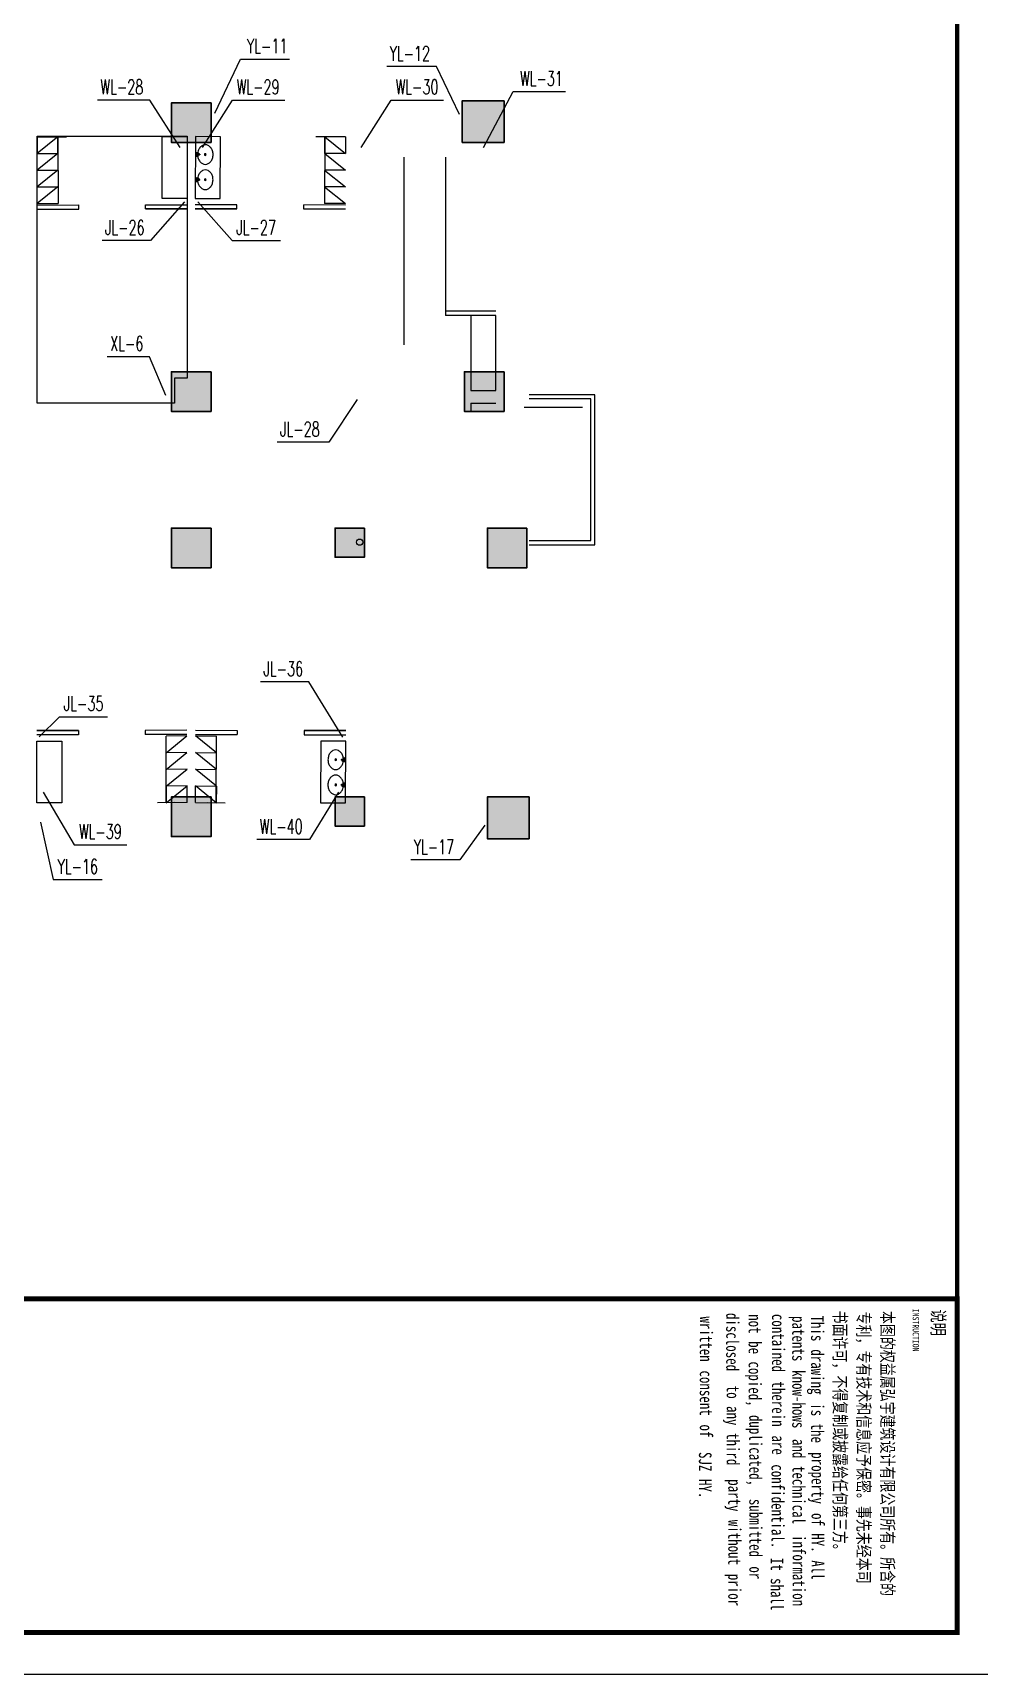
# Model space of a CAD drawing. Extents: x -46552 to 500351, y 55470 to 139570.
# Drawn here: x 212136 to 234831, y 55470 to 94840 of the extents above; entities that cross this region are included whole.
import ezdxf

# ---------------------------------------------------------------- set-up
doc = ezdxf.new("R2010")
doc.units = 0
doc.header["$LTSCALE"] = 1000
doc.header["$MEASUREMENT"] = 0
for name, color, linetype in [('DIM_污水', 3, 'Continuous'), ('DIM_消防', 3, 'Continuous'), ('DIM_给水', 3, 'Continuous'), ('DIM_雨水', 3, 'Continuous'), ('GROUND', 2, 'Continuous'), ('LVTRY', 6, 'Continuous'), ('PUB_TITLE', 7, 'Continuous'), ('TK', 126, 'Continuous'), ('WALL', 2, 'Continuous')]:
    doc.layers.add(name, color=color, linetype=linetype)
doc.layers.add('砼柱', color=2, linetype='Continuous', lineweight=35)
doc.styles.add('-宋体', font='', dxfattribs={"width": 0.8})
doc.styles.add('_TWT_SERIAL', font='COMPLEX', dxfattribs={"width": 0.8, "height": 3.5, "bigfont": 'HZTXT'})
doc.styles.get('-宋体').set_extended_font_data('SimSun')

# ---------------------------------------------------------------- blocks, each defined once
blk = doc.blocks.new('fgtr')
h = blk.add_hatch(color=256)
h.paths.add_polyline_path([(537270, -370335), (536270, -370335), (536270, -371335), (537270, -371335)])
h.paths.add_polyline_path([(537220, -363885), (536270, -363885), (536270, -364835), (537220, -364835)])
h.paths.add_polyline_path([(536670, -360135), (535720, -360135), (535720, -361085), (536670, -361085)])
h.paths.add_polyline_path([(536670, -353635), (535670, -353635), (535670, -354635), (536670, -354635)])
h.paths.add_polyline_path([(533320, -370335), (532620, -370335), (532620, -371035), (533320, -371035)])
h.paths.add_polyline_path([(533320, -363885), (532620, -363885), (532620, -364585), (533320, -364585)])
h.paths.add_polyline_path([(537220, -322935), (536270, -322935), (536270, -323885), (537220, -323885)])
h.paths.add_polyline_path([(536670, -326685), (535720, -326685), (535720, -327635), (536670, -327635)])
h.paths.add_polyline_path([(536670, -333135), (535670, -333135), (535670, -334135), (536670, -334135)])
h.paths.add_polyline_path([(533320, -323185), (532620, -323185), (532620, -323885), (533320, -323885)])
h.paths.add_polyline_path([(508570, -351510), (507970, -351510), (507970, -352110), (508570, -352110)])
h.paths.add_polyline_path([(508570, -348210), (507970, -348210), (507970, -348810), (508570, -348810)])
h.paths.add_polyline_path([(508570, -342985), (507970, -342985), (507970, -343585), (508570, -343585)])
h.paths.add_polyline_path([(508570, -335735), (507970, -335735), (507970, -336335), (508570, -336335)])
h.paths.add_polyline_path([(514370, -351510), (513720, -351510), (513720, -352160), (514370, -352160)])
h.paths.add_polyline_path([(502820, -351510), (502170, -351510), (502170, -352160), (502820, -352160)])
h.paths.add_polyline_path([(514320, -348210), (513720, -348210), (513720, -348810), (514320, -348810)])
h.paths.add_polyline_path([(502820, -348210), (502220, -348210), (502220, -348810), (502820, -348810)])
h.paths.add_polyline_path([(502820, -342985), (502220, -342985), (502220, -343585), (502820, -343585)])
h.paths.add_polyline_path([(514320, -342985), (513720, -342985), (513720, -343585), (514320, -343585)])
h.paths.add_polyline_path([(514370, -335685), (513720, -335685), (513720, -336335), (514370, -336335)])
h.paths.add_polyline_path([(502820, -335685), (502170, -335685), (502170, -336335), (502820, -336335)])
h.paths.add_polyline_path([(502920, -370335), (502220, -370335), (502220, -371035), (502920, -371035)])
h.paths.add_polyline_path([(502920, -363885), (502220, -363885), (502220, -364585), (502920, -364585)])
h.paths.add_polyline_path([(499270, -370335), (498270, -370335), (498270, -371335), (499270, -371335)])
h.paths.add_polyline_path([(499245, -363885), (498245, -363885), (498245, -364885), (499245, -364885)])
h.paths.add_polyline_path([(499595, -360135), (498645, -360135), (498645, -361085), (499595, -361085)])
h.paths.add_polyline_path([(499870, -353635), (498870, -353635), (498870, -354635), (499870, -354635)])
h.paths.add_polyline_path([(506845, -370335), (505895, -370335), (505895, -371285), (506845, -371285)])
h.paths.add_polyline_path([(506845, -363885), (505895, -363885), (505895, -364835), (506845, -364835)])
h.paths.add_polyline_path([(506845, -360135), (505895, -360135), (505895, -361085), (506845, -361085)])
h.paths.add_polyline_path([(506845, -353685), (505895, -353685), (505895, -354635), (506845, -354635)])
h.paths.add_polyline_path([(529645, -370335), (528695, -370335), (528695, -371285), (529645, -371285)])
h.paths.add_polyline_path([(529645, -363885), (528695, -363885), (528695, -364835), (529645, -364835)])
h.paths.add_polyline_path([(529645, -360135), (528695, -360135), (528695, -361085), (529645, -361085)])
h.paths.add_polyline_path([(529645, -353685), (528695, -353685), (528695, -354635), (529645, -354635)])
h.paths.add_polyline_path([(522045, -370335), (521095, -370335), (521095, -371285), (522045, -371285)])
h.paths.add_polyline_path([(522045, -363885), (521095, -363885), (521095, -364835), (522045, -364835)])
h.paths.add_polyline_path([(522045, -360135), (521095, -360135), (521095, -361085), (522045, -361085)])
h.paths.add_polyline_path([(522045, -353685), (521095, -353685), (521095, -354635), (522045, -354635)])
h.paths.add_polyline_path([(514445, -370335), (513495, -370335), (513495, -371285), (514445, -371285)])
h.paths.add_polyline_path([(514445, -363885), (513495, -363885), (513495, -364835), (514445, -364835)])
h.paths.add_polyline_path([(514445, -360135), (513495, -360135), (513495, -361085), (514445, -361085)])
h.paths.add_polyline_path([(514445, -353685), (513495, -353685), (513495, -354635), (514445, -354635)])
h.paths.add_polyline_path([(529645, -322935), (528695, -322935), (528695, -323885), (529645, -323885)])
h.paths.add_polyline_path([(529645, -326685), (528695, -326685), (528695, -327635), (529645, -327635)])
h.paths.add_polyline_path([(529645, -333135), (528695, -333135), (528695, -334085), (529645, -334085)])
h.paths.add_polyline_path([(522045, -322935), (521095, -322935), (521095, -323885), (522045, -323885)])
h.paths.add_polyline_path([(522045, -326685), (521095, -326685), (521095, -327635), (522045, -327635)])
h.paths.add_polyline_path([(522045, -333135), (521095, -333135), (521095, -334085), (522045, -334085)])
h.paths.add_polyline_path([(514445, -322935), (513495, -322935), (513495, -323885), (514445, -323885)])
h.paths.add_polyline_path([(514445, -326685), (513495, -326685), (513495, -327635), (514445, -327635)])
h.paths.add_polyline_path([(514445, -333135), (513495, -333135), (513495, -334085), (514445, -334085)])
h.paths.add_polyline_path([(506845, -322935), (505895, -322935), (505895, -323885), (506845, -323885)])
h.paths.add_polyline_path([(506845, -326685), (505895, -326685), (505895, -327635), (506845, -327635)])
h.paths.add_polyline_path([(506845, -333135), (505895, -333135), (505895, -334085), (506845, -334085)])
h.paths.add_polyline_path([(502920, -323185), (502220, -323185), (502220, -323885), (502920, -323885)])
h.paths.add_polyline_path([(499270, -322935), (498320, -322935), (498320, -323885), (499270, -323885)])
h.paths.add_polyline_path([(499820, -326685), (498870, -326685), (498870, -327635), (499820, -327635)])
h.paths.add_polyline_path([(499870, -333135), (498870, -333135), (498870, -334135), (499870, -334135)])
at = {"layer": '砼柱'}
for points in [[(529645, -353685), (528695, -353685), (528695, -354635), (529645, -354635)], [(536670, -353635), (535670, -353635), (535670, -354635), (536670, -354635)], [(529645, -360135), (528695, -360135), (528695, -361085), (529645, -361085)], [(536670, -360135), (535720, -360135), (535720, -361085), (536670, -361085)], [(529645, -363885), (528695, -363885), (528695, -364835), (529645, -364835)], [(533320, -363885), (532620, -363885), (532620, -364585), (533320, -364585)], [(537220, -363885), (536270, -363885), (536270, -364835), (537220, -364835)], [(529645, -370335), (528695, -370335), (528695, -371285), (529645, -371285)], [(533320, -370335), (532620, -370335), (532620, -371035), (533320, -371035)], [(537270, -370335), (536270, -370335), (536270, -371335), (537270, -371335)]]:
    blk.add_lwpolyline(points, close=True, dxfattribs=at)
blk = doc.blocks.new('$lvtry$00000194')
at = {"color": 0}
for p, q in [((-17, -27), (-17, -17)), ((17, -27), (17, -17))]:
    blk.add_line(p, q, dxfattribs=at)
blk.add_lwpolyline([(14, -39, -0.067374), (92, -53, -0.088152), (166, -93, -0.105269), (218, -155, -0.121685), (235, -224, -0.121685), (218, -292, -0.105269), (166, -355, -0.088152), (92, -394, -0.078966), (0, -409, -0.078966), (-92, -394, -0.088152), (-166, -355, -0.105269), (-218, -292, -0.121685), (-235, -224, -0.121685), (-218, -155, -0.105269), (-166, -93, -0.088152), (-92, -53, -0.059935), (-23, -40, -0.059935)], format="xyb", dxfattribs=at)
for centre, radius in [((0, -221), 20), ((0, -27), 16.7), ((0, -221), 15)]:
    blk.add_circle(centre, radius, dxfattribs=at)
for centre, radius, start, end in [((0, -17), 16.7, 0, 180), ((-40, -17), 10.1, 106.6096, 258.1648), ((-64, 250), 259, 274.7069, 282.3732), ((-75, -197), 173, 71.36, 79.1873), ((-29, -63), 6.77, 155.344, 308.3224), ((-171, 35), 166, 324.8411, 338.1337), ((-171, 35), 170, 324.8411, 331.3523), ((-29, -63), 3.37, 155.344, 308.3224), ((100, -178), 170, 132.3141, 138.8253), ((100, -178), 166, 125.5327, 138.8253), ((-12, -42), 10.6, 201.8924, 261.774), ((-381, -99), 372, 2.3982, 6.7627), ((0, -80), 9.9, 201.7837, 338.2163), ((64, 250), 259, 257.6268, 265.2931), ((381, -99), 372, 170.1008, 177.6018), ((75, -197), 173, 100.8127, 110.4191), ((40, -17), 10.1, 281.8352, 73.3904)]:
    blk.add_arc(centre, radius, start, end, dxfattribs=at)
for p in [(0, -27), (0, -221)]:
    blk.add_point(p, dxfattribs=at)
blk = doc.blocks.new('jztq')
at = {"layer": 'TK'}
blk.add_line((256167, 240984), (256167, 288043), dxfattribs=at)
at = {"layer": 'TK', "const_width": 118}
blk.add_lwpolyline([(256167, 298384), (264167, 298384), (264167, 240984), (256167, 240984)], close=True, dxfattribs=at)
at = {"layer": 'TK', "color": 9, "style": '-宋体', "width": 0.75}
blk.add_text('说明', height=312.7, dxfattribs=at).set_placement((256415, 297778))
at = {"layer": 'TK', "style": '-宋体', "width": 0.75}
for s, height, p in [('INSTRUCTION', 151.95, (256404, 297318)), ('本图的权益属弘宇建筑设计有限公司所有。所含的', 303.8, (256456, 296566)), ('专利，专有技术和信息应予保密。事先未经本司', 303.8, (256471, 295996)), ('书面许可，不得复制或披露给任何第三方。', 303.8, (256447, 295428)), ('This', 303.8, (256564, 294884)), ('drawing', 303.8, (257375, 294884)), ('is', 303.8, (258671, 294884)), ('the', 303.8, (259157, 294884)), ('property', 303.8, (259845, 294895)), ('of', 303.8, (261303, 294895)), ('HY.', 303.8, (261789, 294895)), ('All', 303.8, (262437, 294895)), ('patents', 303.8, (256578, 294432)), ('know-hows', 303.8, (257875, 294432)), ('and', 303.8, (259525, 294437)), ('technical', 303.8, (260173, 294437)), ('information', 303.8, (261831, 294443)), ('contained', 303.8, (256525, 293946)), ('therein', 303.8, (258145, 293946)), ('are', 303.8, (259441, 293946)), ('confidential.', 303.8, (260134, 293934)), ('It', 303.8, (262377, 293917)), ('shall', 303.8, (262863, 293917)), ('be', 303.8, (257181, 293386)), ('copied,', 303.8, (257667, 293386)), ('duplicated,', 303.8, (258951, 293400)), ('submitted', 303.8, (260962, 293402)), ('not', 303.8, (256533, 293386)), ('or', 303.8, (262582, 293402)), ('disclosed', 303.8, (256503, 292848)), ('to', 303.8, (258250, 292860)), ('any', 303.8, (258736, 292860)), ('third', 303.8, (259384, 292860)), ('party', 303.8, (260492, 292897)), ('without', 303.8, (261465, 292897)), ('prior', 303.8, (262761, 292897)), ('written', 303.8, (256587, 292215)), ('of', 303.8, (259179, 292215)), ('consent', 303.8, (257883, 292215)), ('SJZ', 303.8, (259838, 292193)), ('HY.', 303.8, (260486, 292193))]:
    blk.add_text(s, height=height, dxfattribs=at).set_placement(p)

msp = doc.modelspace()

# ---------------------------------------------------------------- linework, layer by layer
for p, q in [((212236, 92345), (212741, 92346)), ((212236, 92345), (212237, 91945)), ((212736, 92346), (212237, 91945)), ((212737, 91947), (212736, 92346)), ((212736, 92346), (212740, 90747)), ((219636, 92345), (219131, 92346)), ((219136, 92346), (219132, 90747)), ((219135, 91947), (219136, 92346)), ((219136, 92346), (219635, 91945)), ((219636, 92345), (219635, 91945)), ((212237, 91945), (212737, 91947)), ((212737, 91947), (212238, 91546)), ((219635, 91945), (219135, 91947)), ((219135, 91947), (219634, 91546)), ((221036, 91860), (221036, 87360)), ((222036, 91860), (222036, 88060)), ((212238, 91546), (212738, 91547)), ((212738, 91547), (212239, 91146)), ((219634, 91546), (219134, 91547)), ((219134, 91547), (219633, 91146)), ((212238, 91146), (212739, 91147)), ((212739, 91147), (212240, 90746)), ((219633, 91146), (219133, 91147)), ((219133, 91147), (219632, 90746)), ((212239, 90746), (212740, 90747)), ((212240, 90709), (213240, 90712)), ((212240, 90609), (213240, 90612)), ((212240, 90609), (213240, 90612)), ((213240, 90612), (213240, 90712)), ((214840, 90716), (215840, 90718)), ((214840, 90616), (214840, 90716)), ((214840, 90616), (215840, 90618)), ((215840, 90618), (214840, 90616)), ((217031, 90616), (216031, 90618)), ((216031, 90618), (217031, 90616)), ((217032, 90716), (216032, 90718)), ((217031, 90616), (217032, 90716)), ((218631, 90612), (218632, 90712)), ((219631, 90609), (218631, 90612)), ((219631, 90609), (218631, 90612)), ((219632, 90709), (218632, 90712)), ((219632, 90746), (219132, 90747)), ((223236, 88160), (222036, 88160)), ((223236, 88060), (222036, 88060)), ((222636, 85960), (223236, 85960)), ((222636, 85960), (222636, 85760)), ((222636, 85760), (223236, 85760)), ((213231, 78105), (212231, 78102)), ((212231, 78102), (213231, 78105)), ((213232, 78005), (212232, 78002)), ((213231, 78105), (213232, 78005)), ((215831, 78111), (214831, 78109)), ((215831, 78111), (214831, 78109)), ((214831, 78109), (214832, 78009)), ((215832, 78011), (214832, 78009)), ((215832, 77974), (215332, 77973)), ((215336, 76374), (215332, 77973)), ((215333, 77573), (215832, 77974)), ((216039, 77974), (216540, 77973)), ((216040, 78111), (217040, 78109)), ((216040, 78111), (217040, 78109)), ((216040, 78011), (217040, 78009)), ((216539, 77573), (216040, 77974)), ((216536, 76374), (216540, 77973)), ((217040, 78109), (217040, 78009)), ((218640, 78105), (219640, 78102)), ((219640, 78102), (218640, 78105)), ((218640, 78105), (218640, 78005)), ((218640, 78005), (219640, 78002)), ((215833, 77575), (215333, 77573)), ((215334, 77174), (215833, 77575)), ((216038, 77575), (216539, 77573)), ((216538, 77174), (216039, 77575)), ((215834, 77175), (215334, 77174)), ((215335, 76774), (215834, 77175)), ((216038, 77175), (216538, 77174)), ((216537, 76774), (216038, 77175)), ((215835, 76775), (215335, 76774)), ((215335, 76774), (215336, 76374)), ((215336, 76374), (215835, 76775)), ((215836, 76375), (215835, 76775)), ((216036, 76375), (216037, 76775)), ((216037, 76775), (216537, 76774)), ((216536, 76374), (216037, 76775)), ((216537, 76774), (216536, 76374)), ((215836, 76375), (215331, 76374)), ((216036, 76375), (216541, 76374))]:
    msp.add_line(p, q)
msp.add_lwpolyline([(215536, 85960), (212236, 85960), (212236, 92360), (215836, 92360), (215836, 86560), (215536, 86560)], close=True)
at = {"color": 2}
for points in [[(224036, 82560), (225616, 82560), (225616, 86160), (224036, 86160)], [(224036, 82660), (225516, 82660), (225516, 86060), (224036, 86060)]]:
    msp.add_lwpolyline(points, dxfattribs=at)
at = {"color": 5}
msp.add_circle((219975, 82624), 75, dxfattribs=at)
at = {"layer": 'DIM_污水'}
for p, q in [((222941, 92090), (223659, 93430)), ((223659, 93430), (224914, 93430)), ((214943, 93227), (213688, 93227)), ((215666, 92090), (214943, 93227)), ((216206, 92090), (216928, 93227)), ((216928, 93227), (218183, 93227)), ((220006, 92090), (220728, 93227)), ((220728, 93227), (221983, 93227)), ((212381, 76630), (213124, 75365)), ((219466, 76630), (218774, 75489)), ((213124, 75365), (214389, 75365)), ((218774, 75489), (217509, 75489))]:
    msp.add_line(p, q, dxfattribs=at)
at = {"layer": 'DIM_消防'}
for p, q in [((214936, 87071), (213920, 87071)), ((215324, 86139), (214936, 87071))]:
    msp.add_line(p, q, dxfattribs=at)
at = {"layer": 'DIM_给水'}
for p, q in [((215776, 90784), (214959, 89855)), ((216095, 90784), (216913, 89855)), ((214959, 89855), (213795, 89855)), ((216913, 89855), (218077, 89855)), ((219913, 86045), (219237, 85020)), ((219237, 85020), (217995, 85020)), ((218751, 79271), (217597, 79271)), ((219573, 77946), (218751, 79271)), ((212288, 77950), (212775, 78437)), ((212775, 78437), (213929, 78437))]:
    msp.add_line(p, q, dxfattribs=at)
at = {"layer": 'DIM_雨水'}
for p, q in [((216500, 92911), (217115, 94210)), ((217115, 94210), (218290, 94210)), ((221816, 94029), (220622, 94029)), ((222370, 92881), (221816, 94029)), ((212320, 75904), (212627, 74528)), ((222972, 75834), (222375, 75002)), ((222375, 75002), (221201, 75002)), ((212627, 74528), (213802, 74528))]:
    msp.add_line(p, q, dxfattribs=at)
at = {"layer": 'GROUND'}
msp.add_line((223916, 85860), (225316, 85860), dxfattribs=at)
at = {"layer": 'LVTRY'}
for points in [[(215836, 92351), (215840, 90870), (215240, 90868), (215236, 92349)], [(216035, 92351), (216032, 90870), (216632, 90868), (216635, 92349)], [(223236, 86260), (223236, 88060), (222636, 88060), (222636, 86260)], [(212235, 76370), (212232, 77851), (212832, 77852), (212835, 76372)], [(219636, 76370), (219640, 77851), (219040, 77852), (219036, 76372)]]:
    msp.add_lwpolyline(points, close=True, dxfattribs=at)
at = {"layer": 'PUB_TITLE', "color": 4}
msp.add_lwpolyline([(175902, 55470), (235302, 55470), (235302, 139570), (175902, 139570)], close=True, dxfattribs=at)
at = {"layer": 'PUB_TITLE', "color": 4, "const_width": 100}
msp.add_lwpolyline([(176902, 56470), (234302, 56470), (234302, 137070), (176902, 137070)], close=True, dxfattribs=at)
at = {"layer": 'WALL'}
for p, q in [((212536, 92346), (212945, 92347)), ((219336, 92346), (218926, 92347)), ((215536, 76375), (215126, 76374)), ((216336, 76375), (216745, 76374))]:
    msp.add_line(p, q, dxfattribs=at)

# ---------------------------------------------------------------- block references
msp.add_blockref('fgtr', (-313234, 446846))
at = {"rotation": 270}
msp.add_blockref('jztq', (-64083, 320638), dxfattribs=at)
at = {"layer": 'LVTRY', "xscale": -1}
for p, rotation in [((216049, 91921), 89.85643128121083), ((216048, 91317), 89.85643128121083), ((219623, 77404), 269.8564312812093), ((219622, 76800), 269.8564312812093)]:
    msp.add_blockref('$lvtry$00000194', p, dxfattribs=dict(at, rotation=rotation))

# ---------------------------------------------------------------- texts
at = {"layer": 'DIM_污水', "color": 7, "style": '_TWT_SERIAL', "width": 0.64}
for s, p in [('WL-28', (213758, 93367)), ('WL-29', (217025, 93367)), ('WL-30', (220836, 93367)), ('WL-31', (223820, 93570)), ('WL-39', (213242, 75505)), ('WL-40', (217579, 75629))]:
    msp.add_text(s, height=350, dxfattribs=at).set_placement(p)
at = {"layer": 'DIM_消防', "color": 7, "style": '_TWT_SERIAL', "width": 0.64}
msp.add_text('XL-6', height=350, dxfattribs=at).set_placement((213990, 87211))
at = {"layer": 'DIM_给水', "color": 7, "style": '_TWT_SERIAL', "width": 0.64}
for s, p in [('JL-26', (213865, 89995)), ('JL-27', (217015, 89995)), ('JL-28', (218065, 85160)), ('JL-36', (217667, 79411)), ('JL-35', (212878, 78577))]:
    msp.add_text(s, height=350, dxfattribs=at).set_placement(p)
at = {"layer": 'DIM_雨水', "color": 7, "style": '_TWT_SERIAL', "width": 0.64}
for s, p in [('YL-11', (217270, 94350)), ('YL-12', (220692, 94169)), ('YL-17', (221271, 75142)), ('YL-16', (212729, 74668))]:
    msp.add_text(s, height=350, dxfattribs=at).set_placement(p)

doc.saveas('drawing.dxf')
